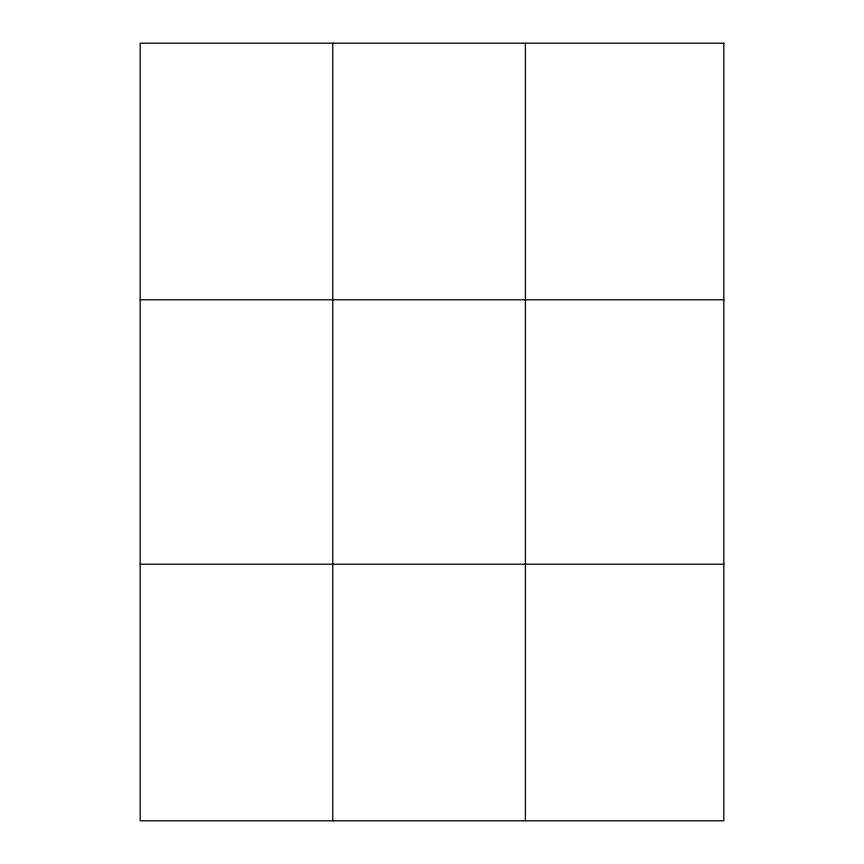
<?xml version="1.0" encoding="UTF-8"?>
<svg xmlns="http://www.w3.org/2000/svg" width="864" height="864" viewBox="0 0 864 864"><rect width="100%" height="100%" fill="white"/><g stroke="black" fill="none" stroke-linecap="round" stroke-linejoin="round"><path stroke-width="1.3" d="M332.77 820.8L332.77 43.2M525.388 820.8L525.388 43.2M140.162 299.808L723.838 299.808M140.162 564.192L723.838 564.192M723.838 43.2L723.838 820.8L140.162 820.8L140.162 43.2L723.838 43.2"/></g></svg>
